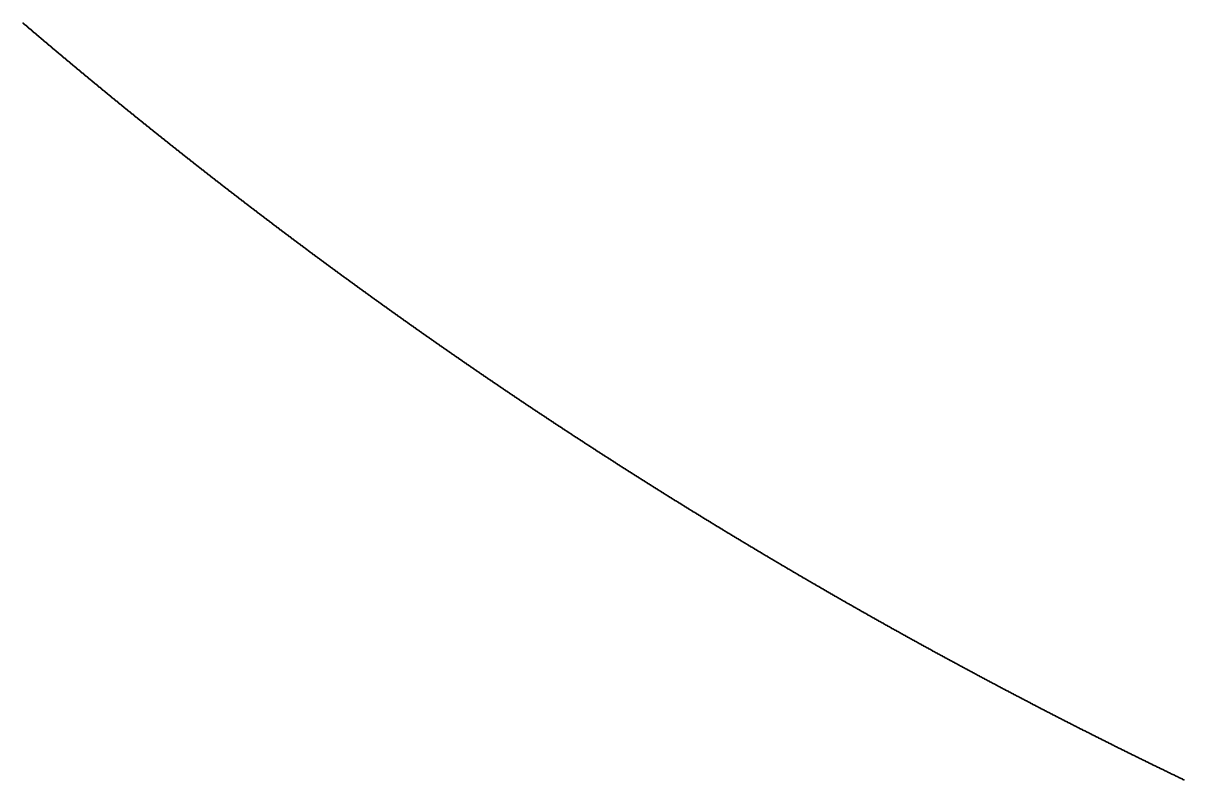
# Model space of a CAD drawing. Header units: metres. Extents: x -42.1 to 42, y -42.1 to 42.
# Drawn here: x -27.37 to -18.26, y -37.95 to -32.02 of the extents above; entities that cross this region are included whole.
import ezdxf

# ---------------------------------------------------------------- set-up
doc = ezdxf.new("R2010")
doc.units = ezdxf.units.M

msp = doc.modelspace()

# ---------------------------------------------------------------- linework, layer by layer
for p in [(-27.3655, -32.0192), (-27.3599, -32.024), (-27.3543, -32.0287), (-27.3487, -32.0335), (-27.3431, -32.0383), (-27.3376, -32.043), (-27.332, -32.0478), (-27.3264, -32.0526), (-27.3208, -32.0573), (-27.3152, -32.0621), (-27.3096, -32.0669), (-27.304, -32.0716), (-27.2984, -32.0764), (-27.2928, -32.0811), (-27.2872, -32.0859), (-27.2816, -32.0907), (-27.276, -32.0954), (-27.2704, -32.1002), (-27.2648, -32.1049), (-27.2592, -32.1097), (-27.2536, -32.1144), (-27.248, -32.1192), (-27.2424, -32.1239), (-27.2368, -32.1287), (-27.2312, -32.1334), (-27.2256, -32.1382), (-27.22, -32.1429), (-27.2144, -32.1477), (-27.2088, -32.1524), (-27.2032, -32.1572), (-27.1976, -32.1619), (-27.192, -32.1666), (-27.1864, -32.1714), (-27.1808, -32.1761), (-27.1751, -32.1809), (-27.1695, -32.1856), (-27.1639, -32.1903), (-27.1583, -32.1951), (-27.1527, -32.1998), (-27.1471, -32.2046), (-27.1415, -32.2093), (-27.1358, -32.214), (-27.1302, -32.2187), (-27.1246, -32.2235), (-27.119, -32.2282), (-27.1134, -32.2329), (-27.1077, -32.2377), (-27.1021, -32.2424), (-27.0965, -32.2471), (-27.0909, -32.2518), (-27.0852, -32.2566), (-27.0796, -32.2613), (-27.074, -32.266), (-27.0684, -32.2707), (-27.0627, -32.2755), (-27.0571, -32.2802), (-27.0515, -32.2849), (-27.0458, -32.2896), (-27.0402, -32.2943), (-27.0346, -32.299), (-27.0289, -32.3037), (-27.0233, -32.3085), (-27.0177, -32.3132), (-27.012, -32.3179), (-27.0064, -32.3226), (-27.0008, -32.3273), (-26.9951, -32.332), (-26.9895, -32.3367), (-26.9838, -32.3414), (-26.9782, -32.3461), (-26.9726, -32.3508), (-26.9669, -32.3555), (-26.9613, -32.3602), (-26.9556, -32.3649), (-26.95, -32.3696), (-26.9443, -32.3743), (-26.9387, -32.379), (-26.933, -32.3837), (-26.9274, -32.3884), (-26.9217, -32.3931), (-26.9161, -32.3978), (-26.9104, -32.4025), (-26.9048, -32.4072), (-26.8991, -32.4119), (-26.8935, -32.4166), (-26.8878, -32.4213), (-26.8822, -32.426), (-26.8765, -32.4306), (-26.8709, -32.4353), (-26.8652, -32.44), (-26.8595, -32.4447), (-26.8539, -32.4494), (-26.8482, -32.4541), (-26.8426, -32.4588), (-26.8369, -32.4634), (-26.8312, -32.4681), (-26.8256, -32.4728), (-26.8199, -32.4775), (-26.8142, -32.4821), (-26.8086, -32.4868), (-26.8029, -32.4915), (-26.7972, -32.4962), (-26.7916, -32.5008), (-26.7859, -32.5055), (-26.7802, -32.5102), (-26.7746, -32.5149), (-26.7689, -32.5195), (-26.7632, -32.5242), (-26.7576, -32.5289), (-26.7519, -32.5335), (-26.7462, -32.5382), (-26.7405, -32.5428), (-26.7349, -32.5475), (-26.7292, -32.5522), (-26.7235, -32.5568), (-26.7178, -32.5615), (-26.7121, -32.5661), (-26.7065, -32.5708), (-26.7008, -32.5755), (-26.6951, -32.5801), (-26.6894, -32.5848), (-26.6837, -32.5894), (-26.678, -32.5941), (-26.6724, -32.5987), (-26.6667, -32.6034), (-26.661, -32.608), (-26.6553, -32.6127), (-26.6496, -32.6173), (-26.6439, -32.622), (-26.6382, -32.6266), (-26.6325, -32.6313), (-26.6269, -32.6359), (-26.6212, -32.6405), (-26.6155, -32.6452), (-26.6098, -32.6498), (-26.6041, -32.6545), (-26.5984, -32.6591), (-26.5927, -32.6637), (-26.587, -32.6684), (-26.5813, -32.673), (-26.5756, -32.6777), (-26.5699, -32.6823), (-26.5642, -32.6869), (-26.5585, -32.6916), (-26.5528, -32.6962), (-26.5471, -32.7008), (-26.5414, -32.7054), (-26.5357, -32.7101), (-26.53, -32.7147), (-26.5243, -32.7193), (-26.5186, -32.7239), (-26.5128, -32.7286), (-26.5071, -32.7332), (-26.5014, -32.7378), (-26.4957, -32.7424), (-26.49, -32.7471), (-26.4843, -32.7517), (-26.4786, -32.7563), (-26.4729, -32.7609), (-26.4672, -32.7655), (-26.4614, -32.7701), (-26.4557, -32.7747), (-26.45, -32.7794), (-26.4443, -32.784), (-26.4386, -32.7886), (-26.4329, -32.7932), (-26.4271, -32.7978), (-26.4214, -32.8024), (-26.4157, -32.807), (-26.41, -32.8116), (-26.4042, -32.8162), (-26.3985, -32.8208), (-26.3928, -32.8254), (-26.3871, -32.83), (-26.3813, -32.8346), (-26.3756, -32.8392), (-26.3699, -32.8438), (-26.3642, -32.8484), (-26.3584, -32.853), (-26.3527, -32.8576), (-26.347, -32.8622), (-26.3412, -32.8668), (-26.3355, -32.8714), (-26.3298, -32.876), (-26.324, -32.8806), (-26.3183, -32.8852), (-26.3126, -32.8898), (-26.3068, -32.8944), (-26.3011, -32.8989), (-26.2953, -32.9035), (-26.2896, -32.9081), (-26.2839, -32.9127), (-26.2781, -32.9173), (-26.2724, -32.9219), (-26.2666, -32.9264), (-26.2609, -32.931), (-26.2552, -32.9356), (-26.2494, -32.9402), (-26.2437, -32.9447), (-26.2379, -32.9493), (-26.2322, -32.9539), (-26.2264, -32.9585), (-26.2207, -32.963), (-26.2149, -32.9676), (-26.2092, -32.9722), (-26.2034, -32.9768), (-26.1977, -32.9813), (-26.1919, -32.9859), (-26.1862, -32.9905), (-26.1804, -32.995), (-26.1747, -32.9996), (-26.1689, -33.0042), (-26.1631, -33.0087), (-26.1574, -33.0133), (-26.1516, -33.0178), (-26.1459, -33.0224), (-26.1401, -33.027), (-26.1343, -33.0315), (-26.1286, -33.0361), (-26.1228, -33.0406), (-26.1171, -33.0452), (-26.1113, -33.0497), (-26.1055, -33.0543), (-26.0998, -33.0588), (-26.094, -33.0634), (-26.0882, -33.0679), (-26.0825, -33.0725), (-26.0767, -33.077), (-26.0709, -33.0816), (-26.0652, -33.0861), (-26.0594, -33.0907), (-26.0536, -33.0952), (-26.0478, -33.0998), (-26.0421, -33.1043), (-26.0363, -33.1088), (-26.0305, -33.1134), (-26.0247, -33.1179), (-26.019, -33.1224), (-26.0132, -33.127), (-26.0074, -33.1315), (-26.0016, -33.1361), (-25.9958, -33.1406), (-25.9901, -33.1451), (-25.9843, -33.1497), (-25.9785, -33.1542), (-25.9727, -33.1587), (-25.9669, -33.1632), (-25.9612, -33.1678), (-25.9554, -33.1723), (-25.9496, -33.1768), (-25.9438, -33.1813), (-25.938, -33.1859), (-25.9322, -33.1904), (-25.9264, -33.1949), (-25.9206, -33.1994), (-25.9148, -33.2039), (-25.9091, -33.2085), (-25.9033, -33.213), (-25.8975, -33.2175), (-25.8917, -33.222), (-25.8859, -33.2265), (-25.8801, -33.231), (-25.8743, -33.2356), (-25.8685, -33.2401), (-25.8627, -33.2446), (-25.8569, -33.2491), (-25.8511, -33.2536), (-25.8453, -33.2581), (-25.8395, -33.2626), (-25.8337, -33.2671), (-25.8279, -33.2716), (-25.8221, -33.2761), (-25.8163, -33.2806), (-25.8105, -33.2851), (-25.8047, -33.2896), (-25.7989, -33.2941), (-25.7931, -33.2986), (-25.7872, -33.3031), (-25.7814, -33.3076), (-25.7756, -33.3121), (-25.7698, -33.3166), (-25.764, -33.3211), (-25.7582, -33.3256), (-25.7524, -33.3301), (-25.7466, -33.3346), (-25.7407, -33.339), (-25.7349, -33.3435), (-25.7291, -33.348), (-25.7233, -33.3525), (-25.7175, -33.357), (-25.7117, -33.3615), (-25.7058, -33.366), (-25.7, -33.3704), (-25.6942, -33.3749), (-25.6884, -33.3794), (-25.6826, -33.3839), (-25.6767, -33.3884), (-25.6709, -33.3928), (-25.6651, -33.3973), (-25.6593, -33.4018), (-25.6534, -33.4063), (-25.6476, -33.4107), (-25.6418, -33.4152), (-25.636, -33.4197), (-25.6301, -33.4241), (-25.6243, -33.4286), (-25.6185, -33.4331), (-25.6126, -33.4375), (-25.6068, -33.442), (-25.601, -33.4465), (-25.5951, -33.4509), (-25.5893, -33.4554), (-25.5835, -33.4599), (-25.5776, -33.4643), (-25.5718, -33.4688), (-25.5659, -33.4732), (-25.5601, -33.4777), (-25.5543, -33.4821), (-25.5484, -33.4866), (-25.5426, -33.4911), (-25.5367, -33.4955), (-25.5309, -33.5), (-25.5251, -33.5044), (-25.5192, -33.5089), (-25.5134, -33.5133), (-25.5075, -33.5178), (-25.5017, -33.5222), (-25.4958, -33.5267), (-25.49, -33.5311), (-25.4841, -33.5355), (-25.4783, -33.54), (-25.4724, -33.5444), (-25.4666, -33.5489), (-25.4607, -33.5533), (-25.4549, -33.5577), (-25.449, -33.5622), (-25.4432, -33.5666), (-25.4373, -33.5711), (-25.4315, -33.5755), (-25.4256, -33.5799), (-25.4197, -33.5844), (-25.4139, -33.5888), (-25.408, -33.5932), (-25.4022, -33.5976), (-25.3963, -33.6021), (-25.3904, -33.6065), (-25.3846, -33.6109), (-25.3787, -33.6154), (-25.3729, -33.6198), (-25.367, -33.6242), (-25.3611, -33.6286), (-25.3553, -33.633), (-25.3494, -33.6375), (-25.3435, -33.6419), (-25.3377, -33.6463), (-25.3318, -33.6507), (-25.3259, -33.6551), (-25.32, -33.6595), (-25.3142, -33.664), (-25.3083, -33.6684), (-25.3024, -33.6728), (-25.2966, -33.6772), (-25.2907, -33.6816), (-25.2848, -33.686), (-25.2789, -33.6904), (-25.2731, -33.6948), (-25.2672, -33.6992), (-25.2613, -33.7036), (-25.2554, -33.708), (-25.2495, -33.7124), (-25.2437, -33.7169), (-25.2378, -33.7213), (-25.2319, -33.7257), (-25.226, -33.7301), (-25.2201, -33.7344), (-25.2142, -33.7388), (-25.2084, -33.7432), (-25.2025, -33.7476), (-25.1966, -33.752), (-25.1907, -33.7564), (-25.1848, -33.7608), (-25.1789, -33.7652), (-25.173, -33.7696), (-25.1671, -33.774), (-25.1612, -33.7784), (-25.1554, -33.7828), (-25.1495, -33.7871), (-25.1436, -33.7915), (-25.1377, -33.7959), (-25.1318, -33.8003), (-25.1259, -33.8047), (-25.12, -33.809), (-25.1141, -33.8134), (-25.1082, -33.8178), (-25.1023, -33.8222), (-25.0964, -33.8266), (-25.0905, -33.8309), (-25.0846, -33.8353), (-25.0787, -33.8397), (-25.0728, -33.8441), (-25.0669, -33.8484), (-25.061, -33.8528), (-25.0551, -33.8572), (-25.0492, -33.8615), (-25.0433, -33.8659), (-25.0373, -33.8703), (-25.0314, -33.8746), (-25.0255, -33.879), (-25.0196, -33.8834), (-25.0137, -33.8877), (-25.0078, -33.8921), (-25.0019, -33.8964), (-24.996, -33.9008), (-24.9901, -33.9052), (-24.9841, -33.9095), (-24.9782, -33.9139), (-24.9723, -33.9182), (-24.9664, -33.9226), (-24.9605, -33.9269), (-24.9546, -33.9313), (-24.9486, -33.9356), (-24.9427, -33.94), (-24.9368, -33.9443), (-24.9309, -33.9487), (-24.925, -33.953), (-24.919, -33.9574), (-24.9131, -33.9617), (-24.9072, -33.966), (-24.9013, -33.9704), (-24.8953, -33.9747), (-24.8894, -33.9791), (-24.8835, -33.9834), (-24.8776, -33.9877), (-24.8716, -33.9921), (-24.8657, -33.9964), (-24.8598, -34.0008), (-24.8538, -34.0051), (-24.8479, -34.0094), (-24.842, -34.0137), (-24.836, -34.0181), (-24.8301, -34.0224), (-24.8242, -34.0267), (-24.8182, -34.0311), (-24.8123, -34.0354), (-24.8064, -34.0397), (-24.8004, -34.044), (-24.7945, -34.0484), (-24.7885, -34.0527), (-24.7826, -34.057), (-24.7767, -34.0613), (-24.7707, -34.0656), (-24.7648, -34.07), (-24.7588, -34.0743), (-24.7529, -34.0786), (-24.747, -34.0829), (-24.741, -34.0872), (-24.7351, -34.0915), (-24.7291, -34.0958), (-24.7232, -34.1002), (-24.7172, -34.1045), (-24.7113, -34.1088), (-24.7053, -34.1131), (-24.6994, -34.1174), (-24.6934, -34.1217), (-24.6875, -34.126), (-24.6815, -34.1303), (-24.6756, -34.1346), (-24.6696, -34.1389), (-24.6636, -34.1432), (-24.6577, -34.1475), (-24.6517, -34.1518), (-24.6458, -34.1561), (-24.6398, -34.1604), (-24.6339, -34.1647), (-24.6279, -34.169), (-24.6219, -34.1733), (-24.616, -34.1776), (-24.61, -34.1819), (-24.6041, -34.1862), (-24.5981, -34.1904), (-24.5921, -34.1947), (-24.5862, -34.199), (-24.5802, -34.2033), (-24.5742, -34.2076), (-24.5683, -34.2119), (-24.5623, -34.2162), (-24.5563, -34.2204), (-24.5504, -34.2247), (-24.5444, -34.229), (-24.5384, -34.2333), (-24.5324, -34.2376), (-24.5265, -34.2418), (-24.5205, -34.2461), (-24.5145, -34.2504), (-24.5085, -34.2547), (-24.5026, -34.2589), (-24.4966, -34.2632), (-24.4906, -34.2675), (-24.4846, -34.2717), (-24.4787, -34.276), (-24.4727, -34.2803), (-24.4667, -34.2845), (-24.4607, -34.2888), (-24.4547, -34.2931), (-24.4488, -34.2973), (-24.4428, -34.3016), (-24.4368, -34.3058), (-24.4308, -34.3101), (-24.4248, -34.3144), (-24.4188, -34.3186), (-24.4129, -34.3229), (-24.4069, -34.3271), (-24.4009, -34.3314), (-24.3949, -34.3356), (-24.3889, -34.3399), (-24.3829, -34.3441), (-24.3769, -34.3484), (-24.3709, -34.3526), (-24.3649, -34.3569), (-24.3589, -34.3611), (-24.3529, -34.3654), (-24.3469, -34.3696), (-24.341, -34.3739), (-24.335, -34.3781), (-24.329, -34.3824), (-24.323, -34.3866), (-24.317, -34.3908), (-24.311, -34.3951), (-24.305, -34.3993), (-24.299, -34.4036), (-24.293, -34.4078), (-24.287, -34.412), (-24.281, -34.4163), (-24.275, -34.4205), (-24.269, -34.4247), (-24.2629, -34.429), (-24.2569, -34.4332), (-24.2509, -34.4374), (-24.2449, -34.4416), (-24.2389, -34.4459), (-24.2329, -34.4501), (-24.2269, -34.4543), (-24.2209, -34.4585), (-24.2149, -34.4628), (-24.2089, -34.467), (-24.2029, -34.4712), (-24.1968, -34.4754), (-24.1908, -34.4796), (-24.1848, -34.4838), (-24.1788, -34.4881), (-24.1728, -34.4923), (-24.1668, -34.4965), (-24.1607, -34.5007), (-24.1547, -34.5049), (-24.1487, -34.5091), (-24.1427, -34.5133), (-24.1367, -34.5175), (-24.1306, -34.5218), (-24.1246, -34.526), (-24.1186, -34.5302), (-24.1126, -34.5344), (-24.1066, -34.5386), (-24.1005, -34.5428), (-24.0945, -34.547), (-24.0885, -34.5512), (-24.0824, -34.5554), (-24.0764, -34.5596), (-24.0704, -34.5638), (-24.0644, -34.568), (-24.0583, -34.5722), (-24.0523, -34.5763), (-24.0463, -34.5805), (-24.0402, -34.5847), (-24.0342, -34.5889), (-24.0282, -34.5931), (-24.0221, -34.5973), (-24.0161, -34.6015), (-24.0101, -34.6057), (-24.004, -34.6099), (-23.998, -34.614), (-23.992, -34.6182), (-23.9859, -34.6224), (-23.9799, -34.6266), (-23.9738, -34.6308), (-23.9678, -34.6349), (-23.9617, -34.6391), (-23.9557, -34.6433), (-23.9497, -34.6475), (-23.9436, -34.6516), (-23.9376, -34.6558), (-23.9315, -34.66), (-23.9255, -34.6642), (-23.9194, -34.6683), (-23.9134, -34.6725), (-23.9073, -34.6767), (-23.9013, -34.6808), (-23.8952, -34.685), (-23.8892, -34.6892), (-23.8831, -34.6933), (-23.8771, -34.6975), (-23.871, -34.7017), (-23.865, -34.7058), (-23.8589, -34.71), (-23.8529, -34.7141), (-23.8468, -34.7183), (-23.8408, -34.7225), (-23.8347, -34.7266), (-23.8286, -34.7308), (-23.8226, -34.7349), (-23.8165, -34.7391), (-23.8105, -34.7432), (-23.8044, -34.7474), (-23.7983, -34.7515), (-23.7923, -34.7557), (-23.7862, -34.7598), (-23.7802, -34.764), (-23.7741, -34.7681), (-23.768, -34.7722), (-23.762, -34.7764), (-23.7559, -34.7805), (-23.7498, -34.7847), (-23.7438, -34.7888), (-23.7377, -34.7929), (-23.7316, -34.7971), (-23.7255, -34.8012), (-23.7195, -34.8054), (-23.7134, -34.8095), (-23.7073, -34.8136), (-23.7013, -34.8178), (-23.6952, -34.8219), (-23.6891, -34.826), (-23.683, -34.8301), (-23.677, -34.8343), (-23.6709, -34.8384), (-23.6648, -34.8425), (-23.6587, -34.8467), (-23.6526, -34.8508), (-23.6466, -34.8549), (-23.6405, -34.859), (-23.6344, -34.8631), (-23.6283, -34.8673), (-23.6222, -34.8714), (-23.6162, -34.8755), (-23.6101, -34.8796), (-23.604, -34.8837), (-23.5979, -34.8878), (-23.5918, -34.892), (-23.5857, -34.8961), (-23.5796, -34.9002), (-23.5736, -34.9043), (-23.5675, -34.9084), (-23.5614, -34.9125), (-23.5553, -34.9166), (-23.5492, -34.9207), (-23.5431, -34.9248), (-23.537, -34.9289), (-23.5309, -34.933), (-23.5248, -34.9371), (-23.5187, -34.9412), (-23.5126, -34.9453), (-23.5065, -34.9494), (-23.5004, -34.9535), (-23.4943, -34.9576), (-23.4882, -34.9617), (-23.4821, -34.9658), (-23.476, -34.9699), (-23.4699, -34.974), (-23.4638, -34.9781), (-23.4577, -34.9822), (-23.4516, -34.9863), (-23.4455, -34.9903), (-23.4394, -34.9944), (-23.4333, -34.9985), (-23.4272, -35.0026), (-23.4211, -35.0067), (-23.415, -35.0108), (-23.4089, -35.0148), (-23.4028, -35.0189), (-23.3967, -35.023), (-23.3906, -35.0271), (-23.3845, -35.0312), (-23.3784, -35.0352), (-23.3722, -35.0393), (-23.3661, -35.0434), (-23.36, -35.0475), (-23.3539, -35.0515), (-23.3478, -35.0556), (-23.3417, -35.0597), (-23.3356, -35.0637), (-23.3294, -35.0678), (-23.3233, -35.0719), (-23.3172, -35.0759), (-23.3111, -35.08), (-23.305, -35.0841), (-23.2988, -35.0881), (-23.2927, -35.0922), (-23.2866, -35.0962), (-23.2805, -35.1003), (-23.2744, -35.1044), (-23.2682, -35.1084), (-23.2621, -35.1125), (-23.256, -35.1165), (-23.2499, -35.1206), (-23.2437, -35.1246), (-23.2376, -35.1287), (-23.2315, -35.1327), (-23.2253, -35.1368), (-23.2192, -35.1408), (-23.2131, -35.1449), (-23.207, -35.1489), (-23.2008, -35.153), (-23.1947, -35.157), (-23.1886, -35.161), (-23.1824, -35.1651), (-23.1763, -35.1691), (-23.1702, -35.1732), (-23.164, -35.1772), (-23.1579, -35.1812), (-23.1517, -35.1853), (-23.1456, -35.1893), (-23.1395, -35.1933), (-23.1333, -35.1974), (-23.1272, -35.2014), (-23.1211, -35.2054), (-23.1149, -35.2095), (-23.1088, -35.2135), (-23.1026, -35.2175), (-23.0965, -35.2215), (-23.0903, -35.2256), (-23.0842, -35.2296), (-23.078, -35.2336), (-23.0719, -35.2376), (-23.0658, -35.2417), (-23.0596, -35.2457), (-23.0535, -35.2497), (-23.0473, -35.2537), (-23.0412, -35.2577), (-23.035, -35.2618), (-23.0289, -35.2658), (-23.0227, -35.2698), (-23.0165, -35.2738), (-23.0104, -35.2778), (-23.0042, -35.2818), (-22.9981, -35.2858), (-22.9919, -35.2898), (-22.9858, -35.2938), (-22.9796, -35.2978), (-22.9735, -35.3018), (-22.9673, -35.3059), (-22.9611, -35.3099), (-22.955, -35.3139), (-22.9488, -35.3179), (-22.9427, -35.3219), (-22.9365, -35.3259), (-22.9303, -35.3299), (-22.9242, -35.3338), (-22.918, -35.3378), (-22.9118, -35.3418), (-22.9057, -35.3458), (-22.8995, -35.3498), (-22.8933, -35.3538), (-22.8872, -35.3578), (-22.881, -35.3618), (-22.8748, -35.3658), (-22.8687, -35.3698), (-22.8625, -35.3737), (-22.8563, -35.3777), (-22.8502, -35.3817), (-22.844, -35.3857), (-22.8378, -35.3897), (-22.8316, -35.3937), (-22.8255, -35.3976), (-22.8193, -35.4016), (-22.8131, -35.4056), (-22.8069, -35.4096), (-22.8008, -35.4135), (-22.7946, -35.4175), (-22.7884, -35.4215), (-22.7822, -35.4255), (-22.776, -35.4294), (-22.7699, -35.4334), (-22.7637, -35.4374), (-22.7575, -35.4413), (-22.7513, -35.4453), (-22.7451, -35.4493), (-22.739, -35.4532), (-22.7328, -35.4572), (-22.7266, -35.4612), (-22.7204, -35.4651), (-22.7142, -35.4691), (-22.708, -35.473), (-22.7018, -35.477), (-22.6956, -35.4809), (-22.6895, -35.4849), (-22.6833, -35.4889), (-22.6771, -35.4928), (-22.6709, -35.4968), (-22.6647, -35.5007), (-22.6585, -35.5047), (-22.6523, -35.5086), (-22.6461, -35.5126), (-22.6399, -35.5165), (-22.6337, -35.5204), (-22.6275, -35.5244), (-22.6213, -35.5283), (-22.6151, -35.5323), (-22.6089, -35.5362), (-22.6027, -35.5402), (-22.5965, -35.5441), (-22.5903, -35.548), (-22.5841, -35.552), (-22.5779, -35.5559), (-22.5717, -35.5598), (-22.5655, -35.5638), (-22.5593, -35.5677), (-22.5531, -35.5716), (-22.5469, -35.5756), (-22.5407, -35.5795), (-22.5345, -35.5834), (-22.5283, -35.5874), (-22.5221, -35.5913), (-22.5159, -35.5952), (-22.5097, -35.5991), (-22.5034, -35.6031), (-22.4972, -35.607), (-22.491, -35.6109), (-22.4848, -35.6148), (-22.4786, -35.6187), (-22.4724, -35.6226), (-22.4662, -35.6266), (-22.4599, -35.6305), (-22.4537, -35.6344), (-22.4475, -35.6383), (-22.4413, -35.6422), (-22.4351, -35.6461), (-22.4289, -35.65), (-22.4226, -35.6539), (-22.4164, -35.6579), (-22.4102, -35.6618), (-22.404, -35.6657), (-22.3978, -35.6696), (-22.3915, -35.6735), (-22.3853, -35.6774), (-22.3791, -35.6813), (-22.3729, -35.6852), (-22.3666, -35.6891), (-22.3604, -35.693), (-22.3542, -35.6969), (-22.348, -35.7008), (-22.3417, -35.7047), (-22.3355, -35.7085), (-22.3293, -35.7124), (-22.323, -35.7163), (-22.3168, -35.7202), (-22.3106, -35.7241), (-22.3043, -35.728), (-22.2981, -35.7319), (-22.2919, -35.7358), (-22.2856, -35.7397), (-22.2794, -35.7435), (-22.2732, -35.7474), (-22.2669, -35.7513), (-22.2607, -35.7552), (-22.2545, -35.7591), (-22.2482, -35.7629), (-22.242, -35.7668), (-22.2358, -35.7707), (-22.2295, -35.7746), (-22.2233, -35.7784), (-22.217, -35.7823), (-22.2108, -35.7862), (-22.2045, -35.7901), (-22.1983, -35.7939), (-22.1921, -35.7978), (-22.1858, -35.8017), (-22.1796, -35.8055), (-22.1733, -35.8094), (-22.1671, -35.8133), (-22.1608, -35.8171), (-22.1546, -35.821), (-22.1483, -35.8248), (-22.1421, -35.8287), (-22.1358, -35.8326), (-22.1296, -35.8364), (-22.1233, -35.8403), (-22.1171, -35.8441), (-22.1108, -35.848), (-22.1046, -35.8518), (-22.0983, -35.8557), (-22.0921, -35.8595), (-22.0858, -35.8634), (-22.0795, -35.8672), (-22.0733, -35.8711), (-22.067, -35.8749), (-22.0608, -35.8788), (-22.0545, -35.8826), (-22.0482, -35.8865), (-22.042, -35.8903), (-22.0357, -35.8941), (-22.0295, -35.898), (-22.0232, -35.9018), (-22.0169, -35.9057), (-22.0107, -35.9095), (-22.0044, -35.9133), (-21.9981, -35.9172), (-21.9919, -35.921), (-21.9856, -35.9248), (-21.9793, -35.9287), (-21.9731, -35.9325), (-21.9668, -35.9363), (-21.9605, -35.9401), (-21.9543, -35.944), (-21.948, -35.9478), (-21.9417, -35.9516), (-21.9355, -35.9554), (-21.9292, -35.9593), (-21.9229, -35.9631), (-21.9166, -35.9669), (-21.9104, -35.9707), (-21.9041, -35.9745), (-21.8978, -35.9784), (-21.8915, -35.9822), (-21.8853, -35.986), (-21.879, -35.9898), (-21.8727, -35.9936), (-21.8664, -35.9974), (-21.8601, -36.0012), (-21.8539, -36.005), (-21.8476, -36.0089), (-21.8413, -36.0127), (-21.835, -36.0165), (-21.8287, -36.0203), (-21.8224, -36.0241), (-21.8162, -36.0279), (-21.8099, -36.0317), (-21.8036, -36.0355), (-21.7973, -36.0393), (-21.791, -36.0431), (-21.7847, -36.0469), (-21.7784, -36.0507), (-21.7722, -36.0545), (-21.7659, -36.0583), (-21.7596, -36.062), (-21.7533, -36.0658), (-21.747, -36.0696), (-21.7407, -36.0734), (-21.7344, -36.0772), (-21.7281, -36.081), (-21.7218, -36.0848), (-21.7155, -36.0886), (-21.7092, -36.0923), (-21.7029, -36.0961), (-21.6966, -36.0999), (-21.6903, -36.1037), (-21.684, -36.1075), (-21.6777, -36.1113), (-21.6714, -36.115), (-21.6651, -36.1188), (-21.6588, -36.1226), (-21.6525, -36.1264), (-21.6462, -36.1301), (-21.6399, -36.1339), (-21.6336, -36.1377), (-21.6273, -36.1414), (-21.621, -36.1452), (-21.6147, -36.149), (-21.6084, -36.1527), (-21.6021, -36.1565), (-21.5958, -36.1603), (-21.5895, -36.164), (-21.5832, -36.1678), (-21.5769, -36.1716), (-21.5705, -36.1753), (-21.5642, -36.1791), (-21.5579, -36.1828), (-21.5516, -36.1866), (-21.5453, -36.1903), (-21.539, -36.1941), (-21.5327, -36.1978), (-21.5264, -36.2016), (-21.52, -36.2053), (-21.5137, -36.2091), (-21.5074, -36.2128), (-21.5011, -36.2166), (-21.4948, -36.2203), (-21.4885, -36.2241), (-21.4821, -36.2278), (-21.4758, -36.2316), (-21.4695, -36.2353), (-21.4632, -36.2391), (-21.4569, -36.2428), (-21.4505, -36.2465), (-21.4442, -36.2503), (-21.4379, -36.254), (-21.4316, -36.2577), (-21.4252, -36.2615), (-21.4189, -36.2652), (-21.4126, -36.2689), (-21.4063, -36.2727), (-21.3999, -36.2764), (-21.3936, -36.2801), (-21.3873, -36.2839), (-21.3809, -36.2876), (-21.3746, -36.2913), (-21.3683, -36.295), (-21.3619, -36.2988), (-21.3556, -36.3025), (-21.3493, -36.3062), (-21.3429, -36.3099), (-21.3366, -36.3136), (-21.3303, -36.3174), (-21.3239, -36.3211), (-21.3176, -36.3248), (-21.3113, -36.3285), (-21.3049, -36.3322), (-21.2986, -36.3359), (-21.2922, -36.3396), (-21.2859, -36.3433), (-21.2796, -36.3471), (-21.2732, -36.3508), (-21.2669, -36.3545), (-21.2605, -36.3582), (-21.2542, -36.3619), (-21.2479, -36.3656), (-21.2415, -36.3693), (-21.2352, -36.373), (-21.2288, -36.3767), (-21.2225, -36.3804), (-21.2161, -36.3841), (-21.2098, -36.3878), (-21.2034, -36.3915), (-21.1971, -36.3952), (-21.1907, -36.3989), (-21.1844, -36.4025), (-21.178, -36.4062), (-21.1717, -36.4099), (-21.1653, -36.4136), (-21.159, -36.4173), (-21.1526, -36.421), (-21.1463, -36.4247), (-21.1399, -36.4284), (-21.1336, -36.432), (-21.1272, -36.4357), (-21.1208, -36.4394), (-21.1145, -36.4431), (-21.1081, -36.4468), (-21.1018, -36.4504), (-21.0954, -36.4541), (-21.0891, -36.4578), (-21.0827, -36.4615), (-21.0763, -36.4651), (-21.07, -36.4688), (-21.0636, -36.4725), (-21.0572, -36.4762), (-21.0509, -36.4798), (-21.0445, -36.4835), (-21.0382, -36.4872), (-21.0318, -36.4908), (-21.0254, -36.4945), (-21.0191, -36.4981), (-21.0127, -36.5018), (-21.0063, -36.5055), (-21, -36.5091), (-20.9936, -36.5128), (-20.9872, -36.5164), (-20.9808, -36.5201), (-20.9745, -36.5238), (-20.9681, -36.5274), (-20.9617, -36.5311), (-20.9554, -36.5347), (-20.949, -36.5384), (-20.9426, -36.542), (-20.9362, -36.5457), (-20.9299, -36.5493), (-20.9235, -36.553), (-20.9171, -36.5566), (-20.9107, -36.5602), (-20.9043, -36.5639), (-20.898, -36.5675), (-20.8916, -36.5712), (-20.8852, -36.5748), (-20.8788, -36.5784), (-20.8724, -36.5821), (-20.8661, -36.5857), (-20.8597, -36.5894), (-20.8533, -36.593), (-20.8469, -36.5966), (-20.8405, -36.6003), (-20.8341, -36.6039), (-20.8278, -36.6075), (-20.8214, -36.6111), (-20.815, -36.6148), (-20.8086, -36.6184), (-20.8022, -36.622), (-20.7958, -36.6256), (-20.7894, -36.6293), (-20.783, -36.6329), (-20.7767, -36.6365), (-20.7703, -36.6401), (-20.7639, -36.6438), (-20.7575, -36.6474), (-20.7511, -36.651), (-20.7447, -36.6546), (-20.7383, -36.6582), (-20.7319, -36.6618), (-20.7255, -36.6654), (-20.7191, -36.669), (-20.7127, -36.6727), (-20.7063, -36.6763), (-20.6999, -36.6799), (-20.6935, -36.6835), (-20.6871, -36.6871), (-20.6807, -36.6907), (-20.6743, -36.6943), (-20.6679, -36.6979), (-20.6615, -36.7015), (-20.6551, -36.7051), (-20.6487, -36.7087), (-20.6423, -36.7123), (-20.6359, -36.7159), (-20.6295, -36.7195), (-20.6231, -36.7231), (-20.6167, -36.7267), (-20.6103, -36.7303), (-20.6039, -36.7338), (-20.5974, -36.7374), (-20.591, -36.741), (-20.5846, -36.7446), (-20.5782, -36.7482), (-20.5718, -36.7518), (-20.5654, -36.7554), (-20.559, -36.7589), (-20.5526, -36.7625), (-20.5462, -36.7661), (-20.5397, -36.7697), (-20.5333, -36.7733), (-20.5269, -36.7768), (-20.5205, -36.7804), (-20.5141, -36.784), (-20.5077, -36.7876), (-20.5012, -36.7911), (-20.4948, -36.7947), (-20.4884, -36.7983), (-20.482, -36.8019), (-20.4756, -36.8054), (-20.4691, -36.809), (-20.4627, -36.8126), (-20.4563, -36.8161), (-20.4499, -36.8197), (-20.4435, -36.8232), (-20.437, -36.8268), (-20.4306, -36.8304), (-20.4242, -36.8339), (-20.4178, -36.8375), (-20.4113, -36.841), (-20.4049, -36.8446), (-20.3985, -36.8481), (-20.392, -36.8517), (-20.3856, -36.8553), (-20.3792, -36.8588), (-20.3728, -36.8624), (-20.3663, -36.8659), (-20.3599, -36.8694), (-20.3535, -36.873), (-20.347, -36.8765), (-20.3406, -36.8801), (-20.3342, -36.8836), (-20.3277, -36.8872), (-20.3213, -36.8907), (-20.3149, -36.8943), (-20.3084, -36.8978), (-20.302, -36.9013), (-20.2955, -36.9049), (-20.2891, -36.9084), (-20.2827, -36.9119), (-20.2762, -36.9155), (-20.2698, -36.919), (-20.2633, -36.9225), (-20.2569, -36.9261), (-20.2505, -36.9296), (-20.244, -36.9331), (-20.2376, -36.9366), (-20.2311, -36.9402), (-20.2247, -36.9437), (-20.2182, -36.9472), (-20.2118, -36.9507), (-20.2054, -36.9543), (-20.1989, -36.9578), (-20.1925, -36.9613), (-20.186, -36.9648), (-20.1796, -36.9683), (-20.1731, -36.9718), (-20.1667, -36.9754), (-20.1602, -36.9789), (-20.1538, -36.9824), (-20.1473, -36.9859), (-20.1409, -36.9894), (-20.1344, -36.9929), (-20.1279, -36.9964), (-20.1215, -36.9999), (-20.115, -37.0034), (-20.1086, -37.0069), (-20.1021, -37.0104), (-20.0957, -37.0139), (-20.0892, -37.0174), (-20.0828, -37.0209), (-20.0763, -37.0244), (-20.0698, -37.0279), (-20.0634, -37.0314), (-20.0569, -37.0349), (-20.0505, -37.0384), (-20.044, -37.0419), (-20.0375, -37.0454), (-20.0311, -37.0489), (-20.0246, -37.0524), (-20.0181, -37.0559), (-20.0117, -37.0594), (-20.0052, -37.0628), (-19.9987, -37.0663), (-19.9923, -37.0698), (-19.9858, -37.0733), (-19.9793, -37.0768), (-19.9729, -37.0803), (-19.9664, -37.0837), (-19.9599, -37.0872), (-19.9535, -37.0907), (-19.947, -37.0942), (-19.9405, -37.0976), (-19.934, -37.1011), (-19.9276, -37.1046), (-19.9211, -37.1081), (-19.9146, -37.1115), (-19.9082, -37.115), (-19.9017, -37.1185), (-19.8952, -37.1219), (-19.8887, -37.1254), (-19.8823, -37.1289), (-19.8758, -37.1323), (-19.8693, -37.1358), (-19.8628, -37.1392), (-19.8563, -37.1427), (-19.8499, -37.1462), (-19.8434, -37.1496), (-19.8369, -37.1531), (-19.8304, -37.1565), (-19.8239, -37.16), (-19.8174, -37.1634), (-19.811, -37.1669), (-19.8045, -37.1703), (-19.798, -37.1738), (-19.7915, -37.1772), (-19.785, -37.1807), (-19.7785, -37.1841), (-19.7721, -37.1876), (-19.7656, -37.191), (-19.7591, -37.1945), (-19.7526, -37.1979), (-19.7461, -37.2013), (-19.7396, -37.2048), (-19.7331, -37.2082), (-19.7266, -37.2117), (-19.7201, -37.2151), (-19.7136, -37.2185), (-19.7071, -37.222), (-19.7007, -37.2254), (-19.6942, -37.2288), (-19.6877, -37.2323), (-19.6812, -37.2357), (-19.6747, -37.2391), (-19.6682, -37.2425), (-19.6617, -37.246), (-19.6552, -37.2494), (-19.6487, -37.2528), (-19.6422, -37.2562), (-19.6357, -37.2597), (-19.6292, -37.2631), (-19.6227, -37.2665), (-19.6162, -37.2699), (-19.6097, -37.2733), (-19.6032, -37.2767), (-19.5967, -37.2802), (-19.5902, -37.2836), (-19.5837, -37.287), (-19.5772, -37.2904), (-19.5707, -37.2938), (-19.5641, -37.2972), (-19.5576, -37.3006), (-19.5511, -37.304), (-19.5446, -37.3074), (-19.5381, -37.3108), (-19.5316, -37.3142), (-19.5251, -37.3176), (-19.5186, -37.321), (-19.5121, -37.3244), (-19.5056, -37.3278), (-19.499, -37.3312), (-19.4925, -37.3346), (-19.486, -37.338), (-19.4795, -37.3414), (-19.473, -37.3448), (-19.4665, -37.3482), (-19.46, -37.3516), (-19.4534, -37.355), (-19.4469, -37.3584), (-19.4404, -37.3618), (-19.4339, -37.3651), (-19.4274, -37.3685), (-19.4209, -37.3719), (-19.4143, -37.3753), (-19.4078, -37.3787), (-19.4013, -37.3821), (-19.3948, -37.3854), (-19.3883, -37.3888), (-19.3817, -37.3922), (-19.3752, -37.3956), (-19.3687, -37.3989), (-19.3622, -37.4023), (-19.3556, -37.4057), (-19.3491, -37.4091), (-19.3426, -37.4124), (-19.3361, -37.4158), (-19.3295, -37.4192), (-19.323, -37.4225), (-19.3165, -37.4259), (-19.3099, -37.4293), (-19.3034, -37.4326), (-19.2969, -37.436), (-19.2903, -37.4393), (-19.2838, -37.4427), (-19.2773, -37.4461), (-19.2707, -37.4494), (-19.2642, -37.4528), (-19.2577, -37.4561), (-19.2511, -37.4595), (-19.2446, -37.4628), (-19.2381, -37.4662), (-19.2315, -37.4695), (-19.225, -37.4729), (-19.2185, -37.4762), (-19.2119, -37.4796), (-19.2054, -37.4829), (-19.1988, -37.4863), (-19.1923, -37.4896), (-19.1858, -37.493), (-19.1792, -37.4963), (-19.1727, -37.4996), (-19.1661, -37.503), (-19.1596, -37.5063), (-19.1531, -37.5097), (-19.1465, -37.513), (-19.14, -37.5163), (-19.1334, -37.5197), (-19.1269, -37.523), (-19.1203, -37.5263), (-19.1138, -37.5296), (-19.1072, -37.533), (-19.1007, -37.5363), (-19.0941, -37.5396), (-19.0876, -37.543), (-19.081, -37.5463), (-19.0745, -37.5496), (-19.0679, -37.5529), (-19.0614, -37.5562), (-19.0548, -37.5596), (-19.0483, -37.5629), (-19.0417, -37.5662), (-19.0352, -37.5695), (-19.0286, -37.5728), (-19.0221, -37.5761), (-19.0155, -37.5795), (-19.009, -37.5828), (-19.0024, -37.5861), (-18.9958, -37.5894), (-18.9893, -37.5927), (-18.9827, -37.596), (-18.9762, -37.5993), (-18.9696, -37.6026), (-18.963, -37.6059), (-18.9565, -37.6092), (-18.9499, -37.6125), (-18.9434, -37.6158), (-18.9368, -37.6191), (-18.9302, -37.6224), (-18.9237, -37.6257), (-18.9171, -37.629), (-18.9105, -37.6323), (-18.904, -37.6356), (-18.8974, -37.6389), (-18.8908, -37.6422), (-18.8843, -37.6455), (-18.8777, -37.6488), (-18.8711, -37.652), (-18.8646, -37.6553), (-18.858, -37.6586), (-18.8514, -37.6619), (-18.8449, -37.6652), (-18.8383, -37.6685), (-18.8317, -37.6717), (-18.8251, -37.675), (-18.8186, -37.6783), (-18.812, -37.6816), (-18.8054, -37.6849), (-18.7989, -37.6881), (-18.7923, -37.6914), (-18.7857, -37.6947), (-18.7791, -37.6979), (-18.7725, -37.7012), (-18.766, -37.7045), (-18.7594, -37.7078), (-18.7528, -37.711), (-18.7462, -37.7143), (-18.7397, -37.7176), (-18.7331, -37.7208), (-18.7265, -37.7241), (-18.7199, -37.7273), (-18.7133, -37.7306), (-18.7067, -37.7339), (-18.7002, -37.7371), (-18.6936, -37.7404), (-18.687, -37.7436), (-18.6804, -37.7469), (-18.6738, -37.7501), (-18.6672, -37.7534), (-18.6607, -37.7566), (-18.6541, -37.7599), (-18.6475, -37.7631), (-18.6409, -37.7664), (-18.6343, -37.7696), (-18.6277, -37.7729), (-18.6211, -37.7761), (-18.6145, -37.7794), (-18.6079, -37.7826), (-18.6013, -37.7858), (-18.5948, -37.7891), (-18.5882, -37.7923), (-18.5816, -37.7956), (-18.575, -37.7988), (-18.5684, -37.802), (-18.5618, -37.8053), (-18.5552, -37.8085), (-18.5486, -37.8117), (-18.542, -37.8149), (-18.5354, -37.8182), (-18.5288, -37.8214), (-18.5222, -37.8246), (-18.5156, -37.8279), (-18.509, -37.8311), (-18.5024, -37.8343), (-18.4958, -37.8375), (-18.4892, -37.8407), (-18.4826, -37.844), (-18.476, -37.8472), (-18.4694, -37.8504), (-18.4628, -37.8536), (-18.4562, -37.8568), (-18.4496, -37.86), (-18.443, -37.8633), (-18.4364, -37.8665), (-18.4298, -37.8697), (-18.4232, -37.8729), (-18.4166, -37.8761), (-18.4099, -37.8793), (-18.4033, -37.8825), (-18.3967, -37.8857), (-18.3901, -37.8889), (-18.3835, -37.8921), (-18.3769, -37.8953), (-18.3703, -37.8985), (-18.3637, -37.9017), (-18.3571, -37.9049), (-18.3505, -37.9081), (-18.3438, -37.9113), (-18.3372, -37.9145), (-18.3306, -37.9177), (-18.324, -37.9209), (-18.3174, -37.9241), (-18.3108, -37.9273), (-18.3041, -37.9305), (-18.2975, -37.9336), (-18.2909, -37.9368), (-18.2843, -37.94), (-18.2777, -37.9432), (-18.2711, -37.9464), (-18.2644, -37.9496)]:
    msp.add_point(p)

doc.saveas('drawing.dxf')
